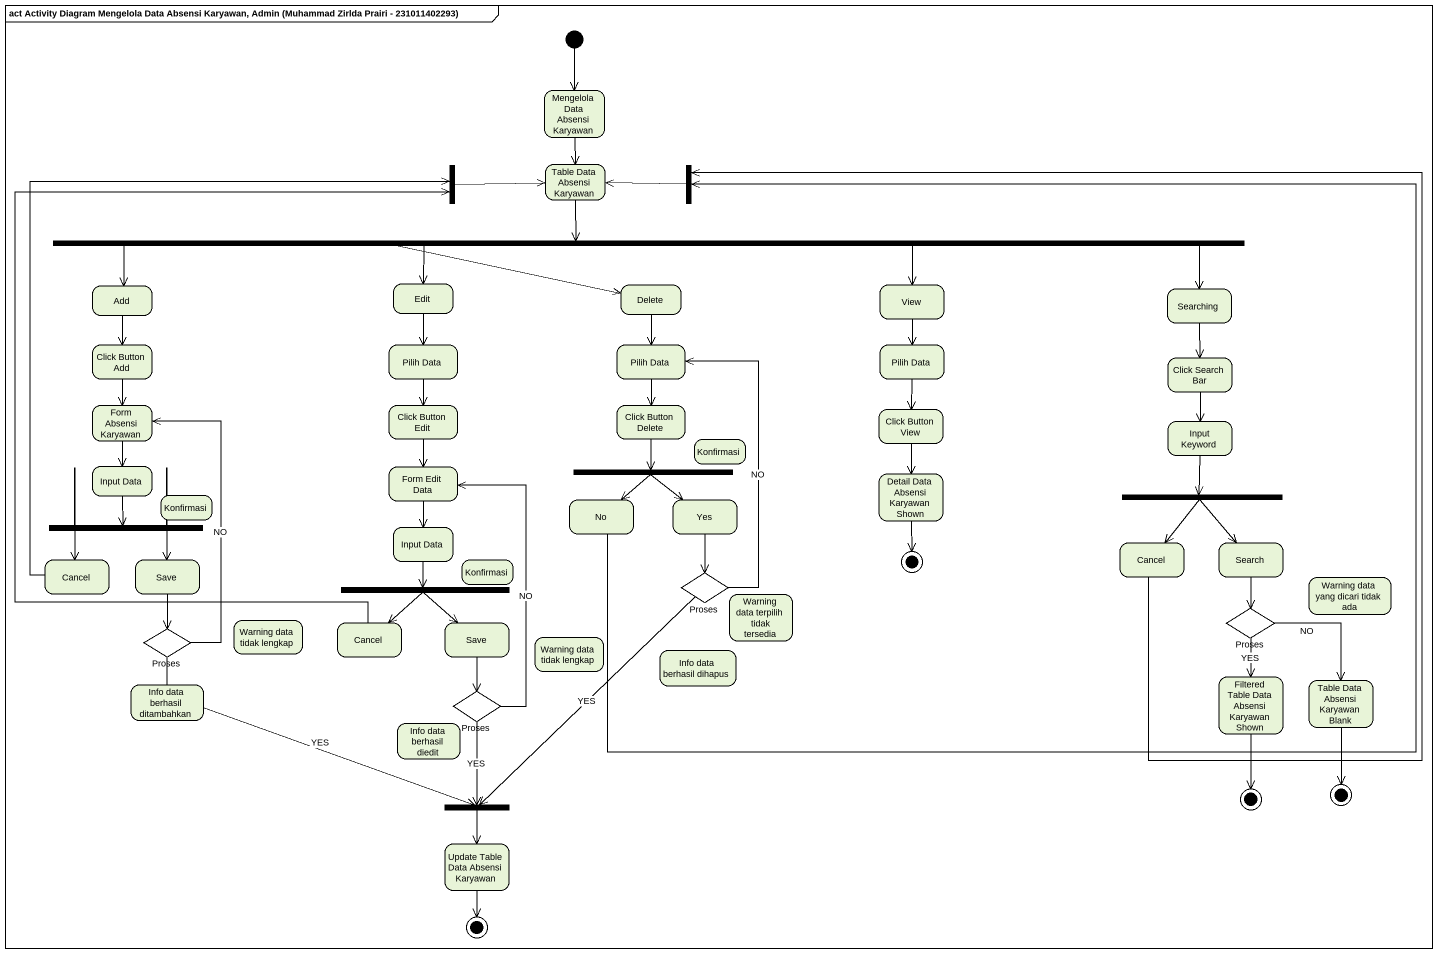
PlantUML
@startuml
mainframe act Activity Diagram Mengelola Data Absensi Karyawan, Admin (Muhammad Zirlda Prairi - 231011402293)
hide empty description
state "Mengelola Data Absensi Karyawan" as Mengelola_Data_Absensi
state fork1 <<join>>
state "Table Data Absensi Karyawan" as Table_Data_Absensi_Karyawan
state fork2 <<join>>
state fork3 <<fork>>
state Add
state Edit
state Delete
state View
state Searching
state "Click Button Add" as Click_Button_Add
state "Pilih Data" as Pilih_Data
state "Pilih Data" as Pilih_Data_2
state "Pilih Data" as Pilih_Data_3
state "Click Search Bar" as Click_Search_Bar
state "Form Absensi Karyawan" as Form_Absensi_Karyawan
state "Click Button Edit" as Click_Button_Edit
state "Click Button Delete" as Click_Button_Delete
state "Click Button View" as Click_Button_View
state Konfirmasi
state "Input Keyword" as Input_Keyword
state "Input Data" as Input_Data
state "Konfirmasi" as Konfirmasi_2
state "Form Edit Data" as Form_Edit_Data
state fork4 <<fork>>
state "Detail Data Absensi Karyawan Shown" as Detail_Data_Absensi
state fork5 <<fork>>
state fork6 <<fork>>
state "Input Data" as Input_Data_2
state No
state Yes
state Cancel
state Save
state "Konfirmasi" as Konfirmasi_3
state Proses <<choice>>
state final1 <<end>>
state "Cancel" as Cancel_2
state Search
state fork7 <<fork>>
state "Warning data terpilih tidak tersedia" as Warning_data_terpilih_tidak
state "Proses" as Proses_2 <<choice>>
state "Warning data yang dicari tidak ada" as Warning_data_yang_dicari
state "Proses" as Proses_3 <<choice>>
state "Warning data tidak lengkap" as Warning_data_tidak_lengkap
state "Cancel" as Cancel_3
state "Save" as Save_2
state "Warning data tidak lengkap" as Warning_data_tidak_lengkap_2
state "Info data berhasil dihapus" as Info_data_berhasil_dihapus
state "Info data berhasil ditambahkan" as Info_data_berhasil
state "Proses" as Proses_4 <<choice>>
state "Filtered Table Data Absensi Karyawan Shown" as Filtered_Table_Data_Absensi
state "Table Data Absensi Karyawan Blank" as Table_Data_Absensi_Karyawan_2
state "Info data berhasil diedit" as Info_data_berhasil_diedit
state fork8 <<join>>
state final2 <<end>>
state final3 <<end>>
state "Update Table Data Absensi Karyawan" as Update_Table_Data_Absensi
state final4 <<end>>
[*] --> Mengelola_Data_Absensi
Mengelola_Data_Absensi --> Table_Data_Absensi_Karyawan
fork1 -right-> Table_Data_Absensi_Karyawan
Table_Data_Absensi_Karyawan --> fork3
fork2 -left-> Table_Data_Absensi_Karyawan
fork3 -left-> Add
fork3 -left-> Edit
fork3 --> Delete
fork3 -right-> View
fork3 -right-> Searching
Add --> Click_Button_Add
Edit --> Pilih_Data
Delete --> Pilih_Data_2
View --> Pilih_Data_3
Searching --> Click_Search_Bar
Click_Button_Add --> Form_Absensi_Karyawan
Pilih_Data --> Click_Button_Edit
Pilih_Data_2 --> Click_Button_Delete
Pilih_Data_3 --> Click_Button_View
Click_Search_Bar --> Input_Keyword
Form_Absensi_Karyawan --> Input_Data
Click_Button_Edit --> Form_Edit_Data
Click_Button_Delete --> fork4
Click_Button_View --> Detail_Data_Absensi
Input_Keyword --> fork5
Input_Data --> fork6
Form_Edit_Data --> Input_Data_2
fork4 --> No
fork4 --> Yes
Detail_Data_Absensi --> final1
fork5 --> Cancel_2
fork5 --> Search
fork6 --> Cancel
fork6 --> Save
Input_Data_2 --> fork7
No -up-> fork2
Yes --> Proses
Cancel -up-> fork1
Save --> Proses_3
Proses -up-> Pilih_Data_2 : NO
Proses --> fork8 : YES
Cancel_2 -up-> fork2
Search --> Proses_2
fork7 --> Cancel_3
fork7 --> Save_2
Proses_2 --> Filtered_Table_Data_Absensi : YES
Proses_2 --> Table_Data_Absensi_Karyawan_2 : NO
Proses_3 -up-> Form_Absensi_Karyawan : NO
Proses_3 -right-> fork8 : YES
Cancel_3 -up-> fork1
Save_2 --> Proses_4
Proses_4 -up-> Form_Edit_Data : NO
Proses_4 --> fork8 : YES
Filtered_Table_Data_Absensi --> final2
Table_Data_Absensi_Karyawan_2 --> final3
fork8 --> Update_Table_Data_Absensi
Update_Table_Data_Absensi --> final4
@enduml
